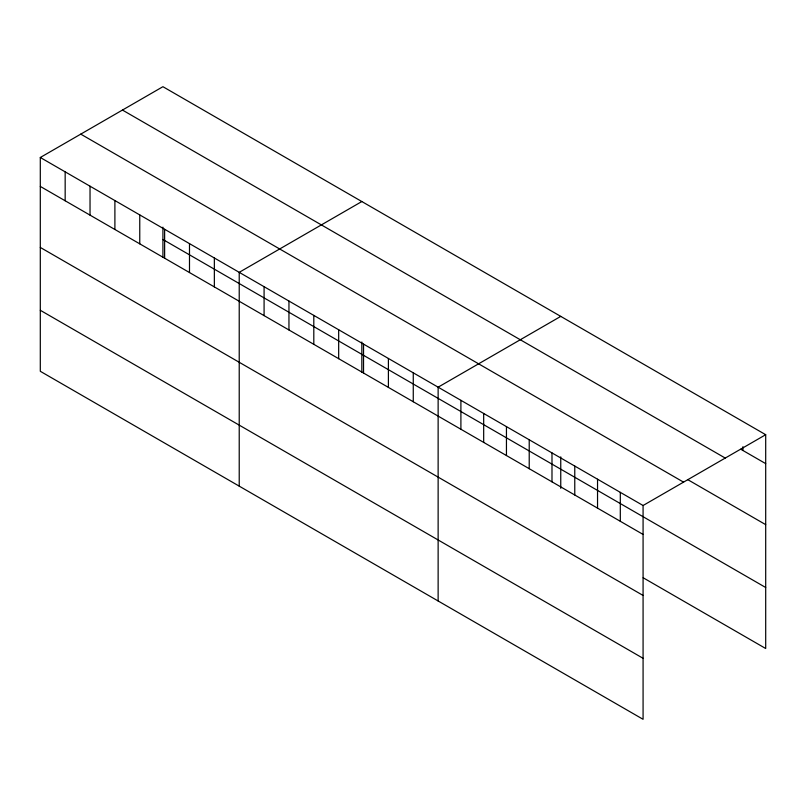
<?xml version="1.0" encoding="UTF-8"?>
<svg xmlns="http://www.w3.org/2000/svg" width="806" height="806" viewBox="0 0 806 806"><rect width="100%" height="100%" fill="white"/><g stroke="black" fill="none" stroke-linecap="round" stroke-linejoin="round"><path stroke-width="1.21" d="M40.3 157.492L643.077 505.503L643.077 719.305L40.3 371.294L40.3 157.492L162.923 86.695L765.7 434.706L765.7 648.508L643.168 577.761M361.834 201.54L239.221 272.337L239.221 486.139M560.754 316.385L438.132 387.182L438.132 600.984M643.077 505.503L765.7 434.706M740.764 449.234L765.7 463.631M122.452 110.059L725.239 458.07M687.629 479.57L765.7 524.646M80.761 134.128L683.548 482.139M162.923 239.493L765.7 587.503M40.3 186.418L643.077 534.428M40.3 247.432L643.077 595.443M40.3 310.28L643.077 658.301M742.931 446.715L742.931 450.494M620.308 492.355L620.308 521.28M597.538 479.207L597.538 508.133M574.769 466.059L574.769 494.985M560.754 456.851L560.754 488.315M551.989 452.912L551.989 481.847M529.22 439.764L529.22 468.699M506.45 426.616L506.45 455.551M483.681 413.468L483.681 442.403M460.901 400.33L460.901 429.255M413.266 372.825L413.266 401.751M388.401 358.469L388.401 387.394M363.536 344.112L363.536 373.037M361.834 342.006L361.834 372.281M338.671 329.755L338.671 358.69M313.806 315.398L313.806 344.333M288.951 301.041L288.951 329.976M264.086 286.694L264.086 315.62M214.356 257.98L214.356 286.906M189.491 243.624L189.491 272.549M164.626 229.267L164.626 258.192M162.923 227.161L162.923 257.436M139.76 214.91L139.76 243.845M114.895 200.553L114.895 229.488M90.03 186.206L90.03 215.131M65.165 171.849L65.165 200.775"/></g></svg>
